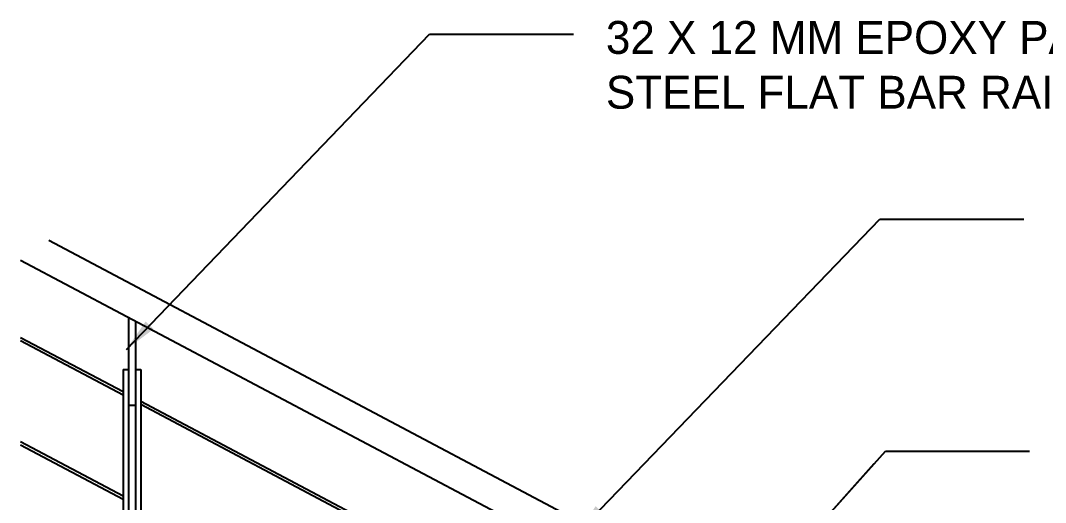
# Model space of a CAD drawing. Header units: millimetres. Extents: x 2148 to 2681, y 758 to 986.
# Drawn here: x 2603.11 to 2609.21, y 877.84 to 880.71 of the extents above; entities that cross this region are included whole.
import ezdxf

# ---------------------------------------------------------------- set-up
doc = ezdxf.new("R2010")
doc.units = ezdxf.units.MM
doc.layers.add('1', color=2, linetype='Continuous')
doc.layers.add('A-Wall', color=4, linetype='Continuous')
doc.styles.add('ARIALNW', font='ARIALN.TTF')
doc.styles.add('MMTX$0$ESMX$0$X-OPTA1D', font='x-opta1d')
doc.dimstyles.new('DIM 100', dxfattribs={"dimtxt": 0.2, "dimasz": 0.2, "dimexe": 0.1, "dimexo": 0, "dimgap": 0.05, "dimtad": 1, "dimzin": 0, "dimdsep": 46, "dimtxsty": 'ARIALNW', "dimcen": 0.09, "dimclrd": 6, "dimclre": 6, "dimclrt": 13, "dimadec": 0, "dimazin": 0, "dimtfac": 1, "dimtofl": 0, "dimtmove": 2, "dimatfit": 3, "dimfxl": 1, "dimtolj": 1, "dimtzin": 0, "dimarcsym": 0})

msp = doc.modelspace()

# ---------------------------------------------------------------- linework, layer by layer
at = {"ltscale": 0.5}
for p, q in [((2607.887629, 876.9576882, 0), (2603.2765755, 879.4029439, 0)), ((2607.8691293, 876.7599818, 0), (2603.1091212, 879.2842285, 0)), ((2607.8625014, 876.7634966, 0), (2603.1091212, 879.2842285, 0)), ((2603.7189319, 878.4997092, 0), (2603.1091212, 878.8230937, 0)), ((2603.7189319, 878.480844, 0), (2603.1091212, 878.8042285, 0)), ((2603.7189319, 878.6336042, 0), (2603.7189319, 876.4206071, 0)), ((2603.7189319, 878.6336042, 0), (2603.7522652, 878.6336042, 0)), ((2603.7922652, 878.6336042, 0), (2603.8255986, 878.6336042, 0)), ((2603.8255986, 878.6336042, 0), (2603.8255986, 876.4206071, 0)), ((2603.8255986, 878.6336042, 0), (2603.8255986, 876.4206071, 0)), ((2603.7522652, 878.6036042, 0), (2603.7522652, 876.4206071, 0)), ((2603.7922652, 878.6036042, 0), (2603.7922652, 876.4206071, 0)), ((2607.7170679, 876.3794856, 0), (2603.8255986, 878.4431436, 0)), ((2607.7170679, 876.3606204, 0), (2603.8255986, 878.4242784, 0)), ((2603.7189319, 877.8596994, 0), (2603.1082125, 878.1835657, 0)), ((2603.7189319, 877.8785646, 0), (2603.1091212, 878.201949, 0))]:
    msp.add_line(p, q, dxfattribs=at)
at = {"layer": '1', "ltscale": 0.5}
for p, q in [((2603.7522652, 878.9431672, 0), (2603.7522652, 878.4285371, 0)), ((2603.7522652, 878.9272582, 0), (2603.7522652, 878.4193308, 0)), ((2603.7922652, 878.9219551, 0), (2603.7922652, 878.4193308, 0)), ((2603.7922652, 878.9219551, 0), (2603.7922652, 878.4193308, 0)), ((2603.7922652, 878.4193308, 0), (2603.7522652, 878.4193308, 0))]:
    msp.add_line(p, q, dxfattribs=at)

# ---------------------------------------------------------------- texts
at = {"color": 2, "insert": (2606.5950592, 880.7110069), "char_height": 0.196, "width": 3.75127899, "attachment_point": 1, "style": 'MMTX$0$ESMX$0$X-OPTA1D'}
msp.add_mtext('32 X 12 MM EPOXY PAINTED STEEL FLAT BAR RAILING', dxfattribs=at)

# ---------------------------------------------------------------- leaders
at = {"layer": 'A-Wall'}
for points in [[(2603.7386875, 878.753196, 0), (2605.5453217, 880.6316912, 0), (2606.4030236, 880.6316912, 0)], [(2606.4194374, 877.6521533, 0), (2608.2260716, 879.5306485, 0), (2609.0837736, 879.5306485, 0)], [(2605.8295113, 875.4341379, 0), (2608.2596498, 878.1459538, 0), (2609.1173518, 878.1459538, 0)], [(2606.9080328, 876.6376708, 0), (2608.1937916, 878.072462, 0)]]:
    msp.add_leader(points, dimstyle='DIM 100', override={"dimgap": 0.05, "dimtad": 0}, dxfattribs=at)

doc.saveas('drawing.dxf')
